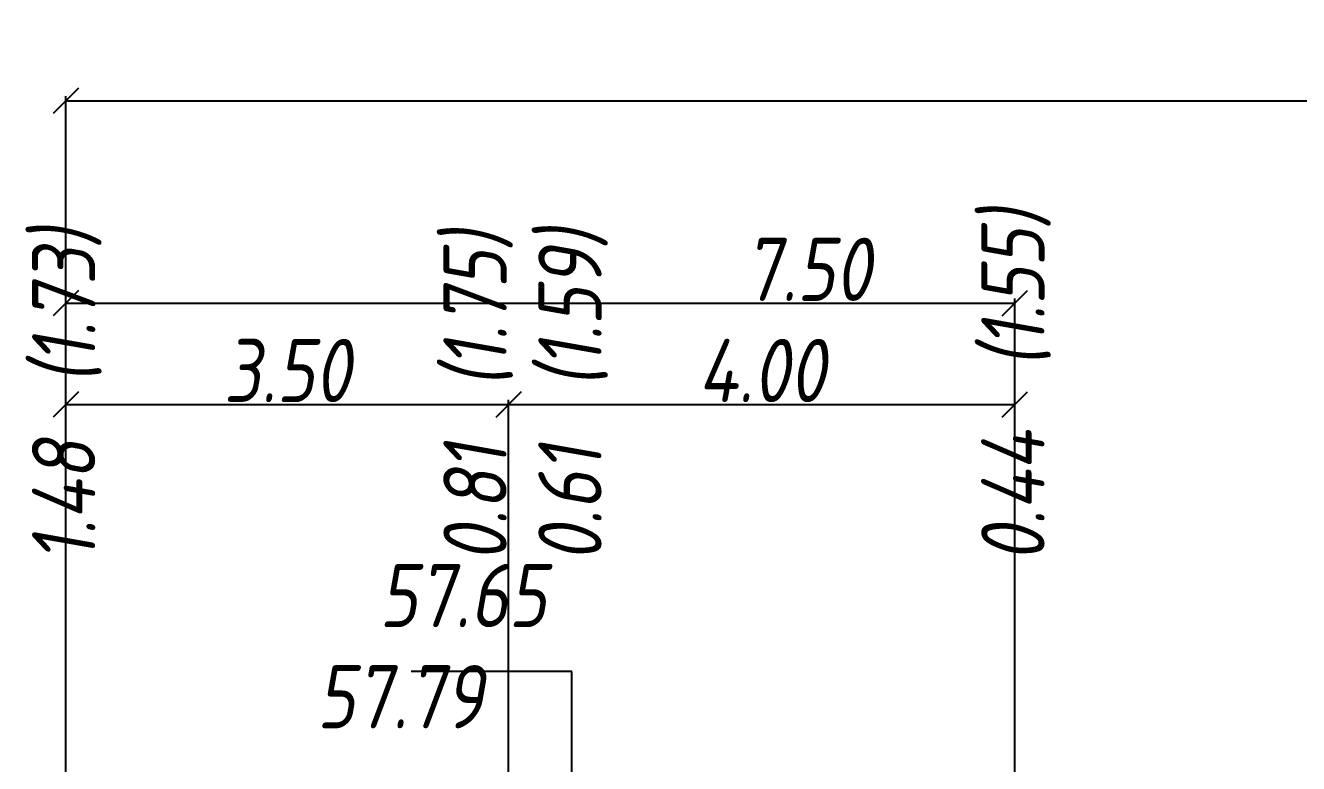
# Model space of a CAD drawing. Extents: x -717 to 1451, y -133302 to 233.
# Drawn here: x 114.3 to 164.6, y -73602 to -73572.8 of the extents above; entities that cross this region are included whole.
import ezdxf
from ezdxf.enums import TextEntityAlignment as Align

# ---------------------------------------------------------------- set-up
doc = ezdxf.new("R2010")
doc.units = 0
for name, color, linetype in [('Отметки покрытия', 7, 'Continuous'), ('Рабочие отметки', 7, 'Continuous'), ('Рабочие отметки доп.', 7, 'Continuous')]:
    doc.layers.add(name, color=color, linetype=linetype)
doc.styles.get("Standard").update_dxf_attribs({"font": 'txt', "height": 2.5})
doc.styles.add('М', font='romand.shx', dxfattribs={"width": 0.8, "oblique": 10, "height": 2.5})
doc.dimstyles.get("Standard").update_dxf_attribs({"dimtxt": 0.18, "dimasz": 0.18, "dimexe": 0.18, "dimexo": 0.0625, "dimgap": 0.09, "dimtad": 0, "dimtih": 1, "dimtoh": 1, "dimdec": 4, "dimzin": 0, "dimdsep": 46, "dimtxsty": 'Standard', "dimcen": 0.09, "dimadec": 0, "dimazin": 0, "dimtfac": 1, "dimtdec": 4, "dimtofl": 0, "dimtmove": 0, "dimatfit": 3, "dimfxl": 1, "dimtolj": 1, "dimtzin": 0, "dimarcsym": 0})

# ---------------------------------------------------------------- blocks, each defined once
blk = doc.blocks.new('_Oblique')
at = {"color": 0, "linetype": 'ByBlock', "lineweight": -2}
blk.add_line((-0.5, -0.5), (0.5, 0.5), dxfattribs=at)
blk = doc.blocks.new('*D3483')
at = {"color": 0, "lineweight": -2, "transparency": 16777216}
for p, q in [((115.903, -73612.051), (115.903, -73587.618)), ((133.403, -73612.101), (133.403, -73587.618)), ((115.903, -73587.798), (133.403, -73587.798))]:
    blk.add_line(p, q, dxfattribs=at)
at = {"layer": 'Defpoints', "color": 0, "transparency": 16777216}
for p in [(133.403, -73587.798), (115.903, -73612.113), (133.403, -73612.163)]:
    blk.add_point(p, dxfattribs=at)
at = {"color": 0, "lineweight": -2, "transparency": 16777216, "rotation": 180}
blk.add_blockref('_Oblique', (115.903, -73587.798), dxfattribs=at)
at = {"color": 0, "lineweight": -2, "transparency": 16777216}
blk.add_blockref('_Oblique', (133.403, -73587.798), dxfattribs=at)
at = {"color": 0, "transparency": 16777216, "insert": (124.653, -73586.458), "char_height": 2.5, "width": 9.58333, "attachment_point": 5, "style": 'М'}
blk.add_mtext('\\A1;3.50', dxfattribs=at)
blk = doc.blocks.new('*D3485')
at = {"color": 0, "lineweight": -2, "transparency": 16777216}
for p, q in [((133.403, -73612.101), (133.403, -73587.618)), ((153.403, -73611.701), (153.403, -73587.618)), ((133.403, -73587.798), (153.403, -73587.798))]:
    blk.add_line(p, q, dxfattribs=at)
at = {"layer": 'Defpoints', "color": 0, "transparency": 16777216}
for p in [(153.403, -73587.798), (153.403, -73611.763), (133.403, -73612.163)]:
    blk.add_point(p, dxfattribs=at)
at = {"color": 0, "lineweight": -2, "transparency": 16777216, "rotation": 180}
blk.add_blockref('_Oblique', (133.403, -73587.798), dxfattribs=at)
at = {"color": 0, "lineweight": -2, "transparency": 16777216}
blk.add_blockref('_Oblique', (153.403, -73587.798), dxfattribs=at)
at = {"color": 0, "transparency": 16777216, "insert": (143.403, -73586.458), "char_height": 2.5, "width": 9.16667, "attachment_point": 5, "style": 'М'}
blk.add_mtext('\\A1;4.00', dxfattribs=at)
blk = doc.blocks.new('*D3488')
at = {"color": 0, "lineweight": -2, "transparency": 16777216}
for p, q in [((115.903, -73612.801), (115.903, -73583.618)), ((153.403, -73611.701), (153.403, -73583.618)), ((115.903, -73583.798), (153.403, -73583.798))]:
    blk.add_line(p, q, dxfattribs=at)
at = {"layer": 'Defpoints', "color": 0, "transparency": 16777216}
for p in [(153.403, -73583.798), (153.403, -73611.763), (115.903, -73612.863)]:
    blk.add_point(p, dxfattribs=at)
at = {"color": 0, "lineweight": -2, "transparency": 16777216, "rotation": 180}
blk.add_blockref('_Oblique', (115.903, -73583.798), dxfattribs=at)
at = {"color": 0, "lineweight": -2, "transparency": 16777216}
blk.add_blockref('_Oblique', (153.403, -73583.798), dxfattribs=at)
at = {"color": 0, "transparency": 16777216, "insert": (145.215, -73582.458), "char_height": 2.5, "width": 9.58333, "attachment_point": 5, "style": 'М'}
blk.add_mtext('\\A1;7.50', dxfattribs=at)
blk = doc.blocks.new('*D3489')
at = {"color": 0, "lineweight": -2, "transparency": 16777216}
for p, q in [((115.903, -73612.801), (115.903, -73575.618)), ((283.403, -73612.721), (283.403, -73575.618)), ((115.903, -73575.798), (283.403, -73575.798))]:
    blk.add_line(p, q, dxfattribs=at)
at = {"layer": 'Defpoints', "color": 0, "transparency": 16777216}
for p in [(283.403, -73575.798), (115.903, -73612.863), (283.403, -73612.783)]:
    blk.add_point(p, dxfattribs=at)
at = {"color": 0, "lineweight": -2, "transparency": 16777216, "rotation": 180}
blk.add_blockref('_Oblique', (115.903, -73575.798), dxfattribs=at)
at = {"color": 0, "lineweight": -2, "transparency": 16777216}
blk.add_blockref('_Oblique', (283.403, -73575.798), dxfattribs=at)
at = {"color": 0, "transparency": 16777216, "insert": (199.653, -73574.458), "char_height": 2.5, "width": 12.08333, "attachment_point": 5, "style": 'М'}
blk.add_mtext('\\A1;33.50', dxfattribs=at)

msp = doc.modelspace()

# ---------------------------------------------------------------- linework, layer by layer
at = {"layer": 'Отметки покрытия', "color": 1}
for p, q in [((135.903, -73598.351), (129.553, -73598.351)), ((135.903, -73612.051), (135.903, -73598.351))]:
    msp.add_line(p, q, dxfattribs=at)

# ---------------------------------------------------------------- texts
at = {"layer": 'Отметки покрытия', "color": 1, "style": 'М', "oblique": 10, "width": 0.8}
for s, p in [('57.65', (134.903, -73597.351)), ('57.79', (132.403, -73601.351))]:
    msp.add_text(s, height=2.5, dxfattribs=at).set_placement(p, align=Align.BOTTOM_RIGHT)
at = {"layer": 'Рабочие отметки', "color": 1, "style": 'М', "oblique": 10, "width": 0.8}
for s, p in [('1.48', (115.824, -73594.021)), ('0.81', (132.074, -73594.021)), ('0.44', (153.324, -73594.021)), ('0.61', (135.824, -73594.021))]:
    msp.add_text(s, height=2.5, rotation=90, dxfattribs=at).set_placement(p, align=Align.MIDDLE_LEFT)
at = {"layer": 'Рабочие отметки доп.', "color": 1, "style": 'М', "oblique": 10, "width": 0.8}
for s, p in [('(1.55)', (153.324, -73586.321)), ('(1.73)', (115.824, -73586.971)), ('(1.59)', (135.824, -73587.121)), ('(1.75)', (132.074, -73587.121))]:
    msp.add_text(s, height=2.5, rotation=90, dxfattribs=at).set_placement(p, align=Align.MIDDLE_LEFT)

# ---------------------------------------------------------------- dimensions: what is measured, and where the dimension line sits
at = {"color": 5}
for base, p1, p2, picture, middle in [((283.403, -73575.798), (115.903, -73612.863), (283.403, -73612.783), '*D3489', (199.653, -73574.458)), ((133.403, -73587.798), (115.903, -73612.113), (133.403, -73612.163), '*D3483', (124.653, -73586.458)), ((153.403, -73587.798), (133.403, -73612.163), (153.403, -73611.763), '*D3485', (143.403, -73586.458))]:
    dim = msp.add_linear_dim(base=base, p1=p1, p2=p2, angle=180, dimstyle='Standard', override={"dimtxt": 2.5, "dimasz": 1, "dimtad": 1, "dimdec": 2, "dimlfac": 0.2, "dimtxsty": 'М', "dimblk1": 'Oblique', "dimblk2": 'Oblique', "dimsah": 1}, dxfattribs=at)
    dim.commit()
    dim.dimension.update_dxf_attribs({"geometry": picture, "text_midpoint": middle})
dim = msp.add_linear_dim(base=(153.403, -73583.798), p1=(115.903, -73612.863), p2=(153.403, -73611.763), angle=180, dimstyle='Standard', override={"dimtxt": 2.5, "dimasz": 1, "dimtad": 1, "dimdec": 2, "dimlfac": 0.2, "dimtxsty": 'М', "dimblk1": 'Oblique', "dimblk2": 'Oblique', "dimsah": 1}, dxfattribs=at)
dim.commit()
dim.dimension.update_dxf_attribs({"geometry": '*D3488', "text_midpoint": (145.215, -73583.798), "dimtype": 160})

doc.saveas('drawing.dxf')
